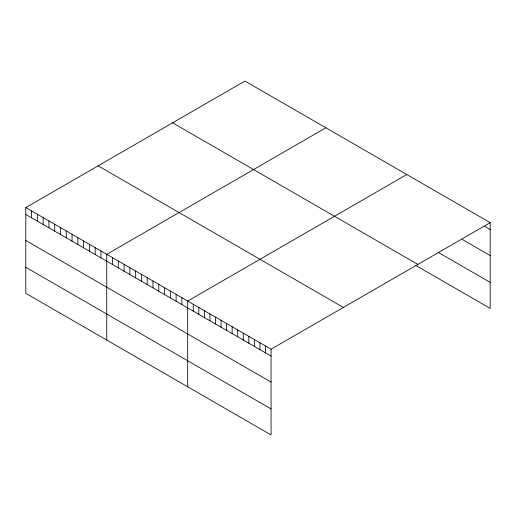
<?xml version="1.0" encoding="UTF-8"?>
<svg xmlns="http://www.w3.org/2000/svg" width="516" height="516" viewBox="0 0 516 516"><rect width="100%" height="100%" fill="white"/><g stroke="black" fill="none" stroke-linecap="round" stroke-linejoin="round"><path stroke-width="0.77" d="M25.8 207.587L271.061 349.184L271.061 434.93L25.8 293.333L25.8 207.587L244.939 81.07L490.2 222.667L490.2 308.413L415.844 265.488M325.873 127.794L106.735 254.317L106.735 340.063M406.808 174.524L187.676 301.041L187.676 386.787M271.061 349.184L490.2 222.667M484.64 226.324L490.2 229.536M462.401 239.514L490.2 255.562M438.084 252.292L490.2 282.381M172.621 122.821L417.883 264.418M98.117 165.836L343.379 307.433M25.8 214.45L271.061 356.053M25.8 240.482L271.061 382.085M25.8 267.301L271.061 408.904M265.501 345.978L265.501 352.841M259.941 342.766L259.941 349.635M254.382 339.56L254.382 346.423M248.822 336.348L248.822 343.217M243.268 333.136L243.268 340.005M237.708 329.93L237.708 336.793M232.148 326.718L232.148 333.588M226.589 323.513L226.589 330.375M221.029 320.301L221.029 327.163M215.469 317.088L215.469 323.958M209.909 313.883L209.909 320.746M204.349 310.671L204.349 317.54M198.789 307.459L198.789 314.328M193.229 304.253L193.229 311.116M181.89 297.706L181.89 304.569M176.111 294.365L176.111 301.234M170.332 291.03L170.332 297.893M164.546 287.689L164.546 294.559M158.767 284.355L158.767 291.218M152.988 281.014L152.988 287.883M147.202 277.679L147.202 284.542M141.423 274.338L141.423 281.207M135.644 271.003L135.644 277.872M129.858 267.662L129.858 274.531M124.079 264.327L124.079 271.197M118.299 260.993L118.299 267.856M112.52 257.652L112.52 264.521M100.955 250.976L100.955 257.845M95.176 247.641L95.176 254.504M89.391 244.3L89.391 251.169M83.611 240.966L83.611 247.828M77.832 237.624L77.832 244.494M72.047 234.29L72.047 241.153M66.267 230.949L66.267 237.818M60.488 227.614L60.488 234.477M54.709 224.273L54.709 231.142M48.923 220.938L48.923 227.801M43.144 217.597L43.144 224.466M37.365 214.263L37.365 221.125M31.579 210.921L31.579 217.791"/></g></svg>
